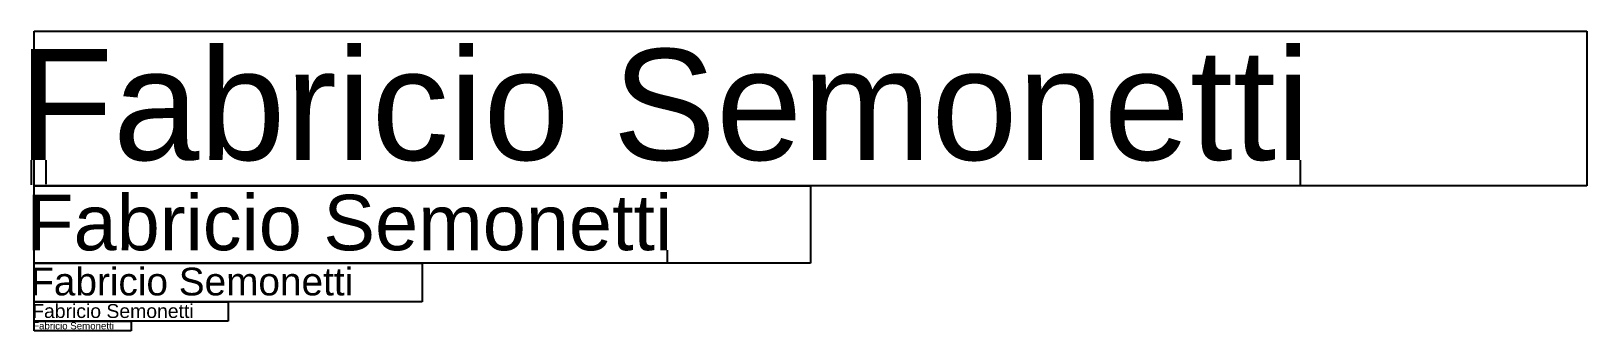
# Model space of a CAD drawing. Header units: millimetres. Extents: x -15.2 to 40.9, y -19 to -8.2.
import ezdxf

# ---------------------------------------------------------------- set-up
doc = ezdxf.new("R2010")
doc.units = ezdxf.units.MM
doc.styles.get("Standard").update_dxf_attribs({"font": 'Arial'})

msp = doc.modelspace()

# ---------------------------------------------------------------- linework, layer by layer
for p, q in [((-15.084828, -13.761134), (-15.084828, -8.184808)), ((-15.084828, -8.184808), (40.896765, -8.184808)), ((40.896765, -8.184808), (40.896765, -13.761134)), ((-15.084828, -16.549297), (-15.084828, -13.761134)), ((-15.084828, -13.761134), (12.905969, -13.761134)), ((40.896765, -13.761134), (-15.084828, -13.761134)), ((-15.084828, -13.761134), (-15.084828, -13.761134)), ((12.905969, -13.761134), (12.905969, -16.549297)), ((12.905969, -16.549297), (-15.084828, -16.549297)), ((-15.084828, -16.549297), (-15.084828, -16.549297)), ((-15.084828, -17.943379), (-15.084828, -16.549297)), ((-15.084828, -16.549297), (-1.089429, -16.549297)), ((-1.089429, -16.549297), (-1.089429, -17.943379)), ((-1.089429, -17.943379), (-15.084828, -17.943379)), ((-15.084828, -17.943379), (-15.084828, -17.943379)), ((-15.084828, -18.64042), (-15.084828, -17.943379)), ((-15.084828, -17.943379), (-8.087129, -17.943379)), ((-8.087129, -17.943379), (-8.087129, -18.64042)), ((-8.087129, -18.64042), (-15.084828, -18.64042)), ((-15.084828, -18.64042), (-15.084828, -18.64042)), ((-15.084828, -18.98894), (-15.084828, -18.64042)), ((-15.084828, -18.64042), (-11.585978, -18.64042)), ((-11.585978, -18.98894), (-15.084828, -18.98894)), ((-15.084828, -18.98894), (-15.084828, -18.98894)), ((-11.585978, -18.64042), (-11.585978, -18.98894))]:
    msp.add_line(p, q)
at = {"linetype": 'ByBlock'}
for p, q in [((-15.193467, -12.830237), (-15.193467, -13.719755)), ((-14.664046, -12.830237), (-14.664046, -13.704674)), ((30.558367, -12.830237), (30.558367, -13.761134)), ((7.736769, -16.083849), (7.736769, -16.549297))]:
    msp.add_line(p, q, dxfattribs=at)

# ---------------------------------------------------------------- texts
for height, p in [(4, (-15.651716, -12.830237)), (2, (-15.368272, -16.083849)), (1, (-15.22655, -17.710655)), (0.5, (-15.155689, -18.524057)), (0.25, (-15.120258, -18.930759))]:
    msp.add_text('Fabricio Semonetti', height=height).set_placement(p)

doc.saveas('drawing.dxf')
